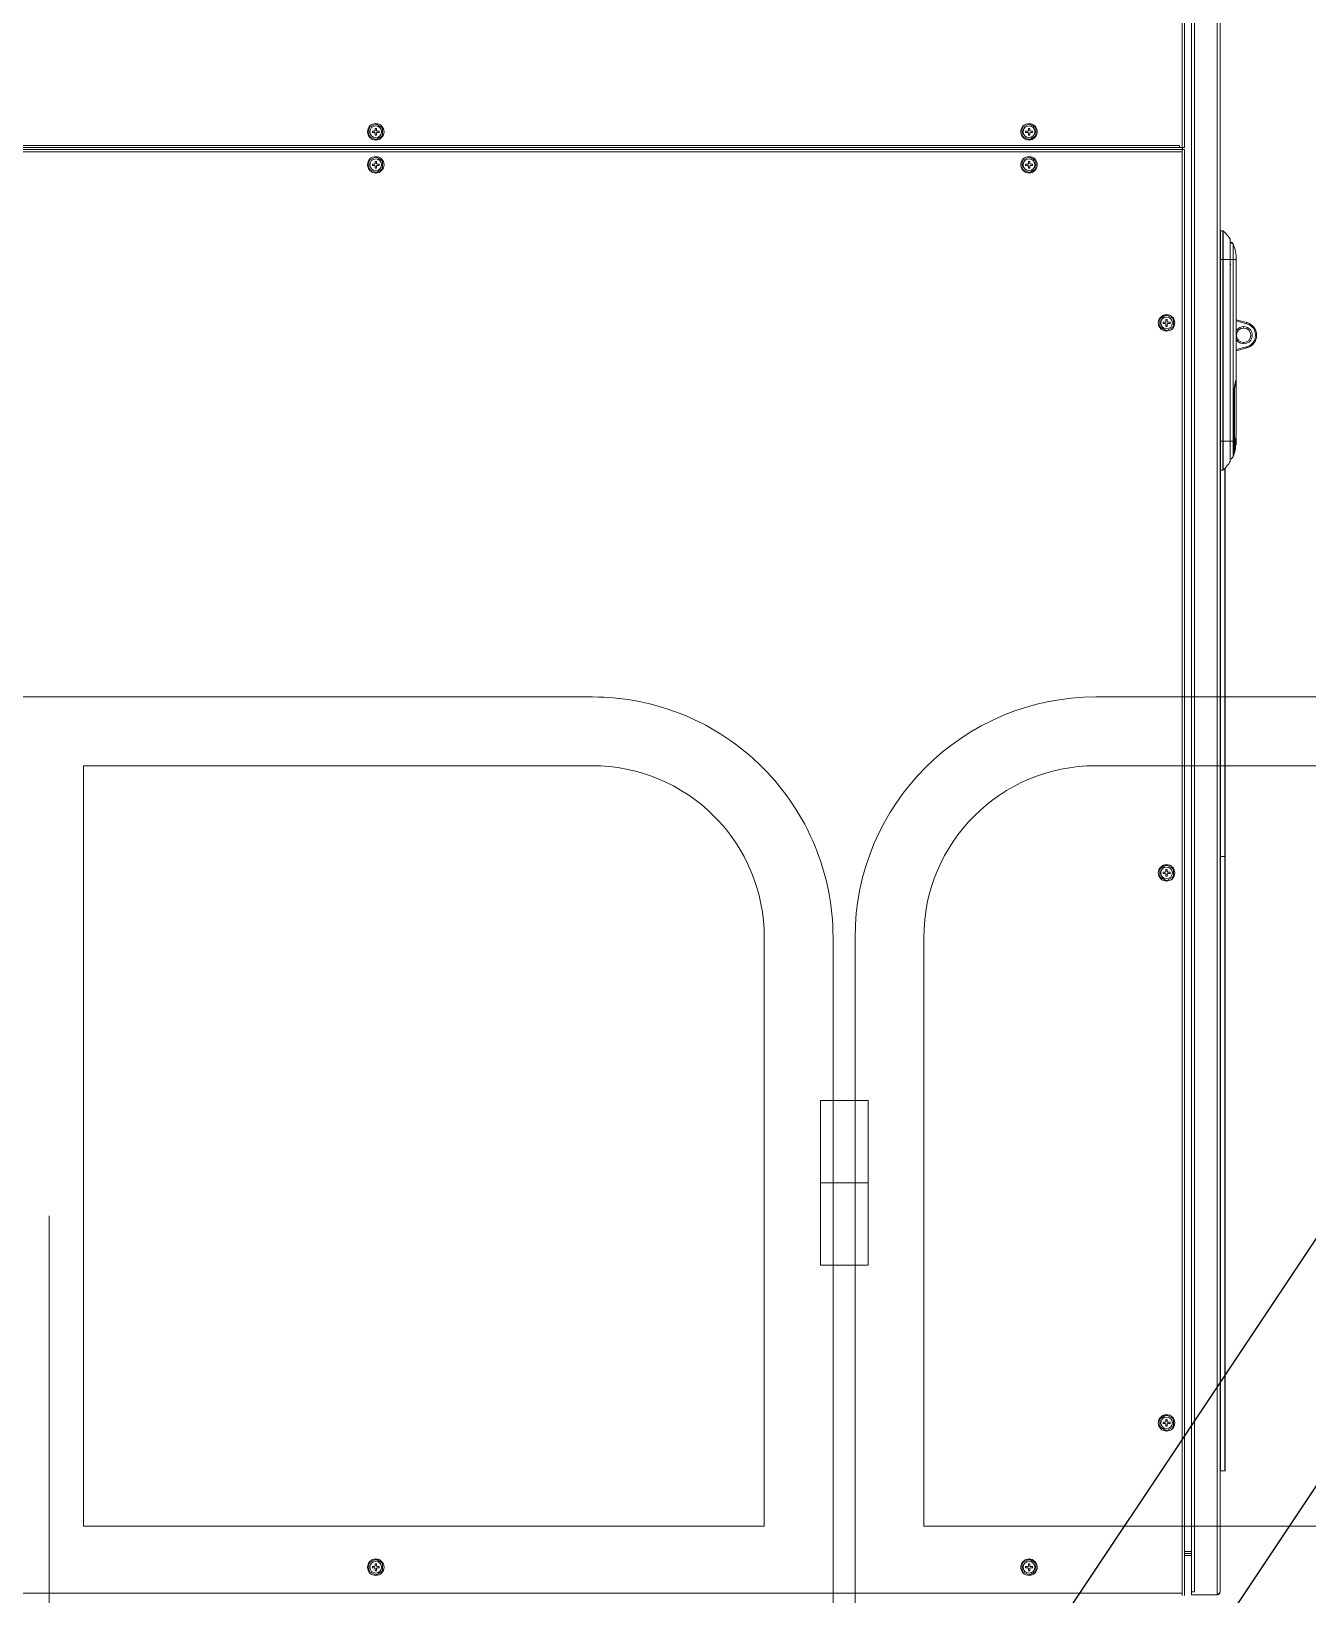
# Model space of a CAD drawing. Header units: millimetres. Extents: x 55614 to 110757, y -66981 to -47484.
# Drawn here: x 102899 to 103827, y -51158 to -50020 of the extents above; entities that cross this region are included whole.
import ezdxf

# ---------------------------------------------------------------- set-up
doc = ezdxf.new("R2010")
doc.units = ezdxf.units.MM
doc.layers.get('0').update_dxf_attribs({"lineweight": 15})
doc.layers.add('THICK', color=7, linetype='Continuous', lineweight=0)

# ---------------------------------------------------------------- blocks, each defined once
blk = doc.blocks.new('y5i76i7676')
at = {"color": 7, "linetype": 'Continuous'}
for p, q in [((952068.8, -64551.6, 19235.7), (953842.8, -64551.6, 19235.7)), ((952068.8, -64601.6, 19235.7), (952930.8, -64601.6, 19235.7)), ((951893.8, -65604.6, 19235.7), (951893.8, -64726.6, 19235.7)), ((951943.8, -65154.6, 19235.7), (951943.8, -64726.6, 19235.7)), ((951943.8, -65154.6, 19235.7), (952930.8, -65154.6, 19235.7))]:
    blk.add_line(p, q, dxfattribs=at)
blk.add_line((951868.6, -64904.9, 19235.7), (951903.2, -64904.9, 19235.7))
for points in [[(951877.8, -64726.6, 0.414214), (951702.8, -64551.6), (950912.8, -64551.6, 0.414214), (950737.8, -64726.6), (950737.8, -65704.6), (951877.8, -65704.6)], [(951332.8, -65154.6), (951827.8, -65154.6), (951827.8, -64726.6, 0.414214), (951702.8, -64601.6), (951332.8, -64601.6)]]:
    blk.add_lwpolyline(points, format="xyb", close=True)
at = {"elevation": 19235.7}
blk.add_lwpolyline([(951868.6, -64964.9), (951903.2, -64964.9), (951903.2, -64845), (951868.6, -64845)], close=True, dxfattribs=at)
at = {"color": 7, "linetype": 'Continuous'}
for radius in [175, 125]:
    blk.add_arc((952068.8, -64726.6, 19235.7), radius, 90, 180, dxfattribs=at)
blk = doc.blocks.new('tuy67ui67')
at = {"color": 136, "linetype": 'Continuous'}
for p, q in [((18868.5, 16505.2), (18868.5, 15484.4)), ((18870.2, 16506.9), (18870.2, 15484.4)), ((18894, 14431.9), (18894, 16506.9)), ((18896.2, 14434.1), (18896.2, 16504.7)), ((18875.2, 14431.9), (18875.2, 16474.9)), ((18877.4, 14434.1), (18877.4, 16474.9)), ((18277.2, 15498.8), (18282.2, 15501.7)), ((18277.2, 15493), (18277.2, 15498.8)), ((18282.2, 15501.7), (18287.2, 15498.8)), ((18287.2, 15493), (18287.2, 15498.8)), ((18752.2, 15498.8), (18757.2, 15501.7)), ((18752.2, 15493), (18752.2, 15498.8)), ((18757.2, 15501.7), (18762.2, 15498.8)), ((18762.2, 15493), (18762.2, 15498.8)), ((18277.2, 15493), (18282.2, 15490.1)), ((18281.2, 15496.4), (18279.7, 15496.4)), ((18279.7, 15496.4), (18279.7, 15495.4)), ((18279.7, 15495.4), (18281.2, 15495.4)), ((18282.7, 15498.4), (18281.7, 15498.4)), ((18281.7, 15498.4), (18281.7, 15496.9)), ((18281.7, 15494.9), (18281.7, 15493.4)), ((18281.7, 15493.4), (18282.7, 15493.4)), ((18282.2, 15490.1), (18287.2, 15493)), ((18282.7, 15496.9), (18282.7, 15498.4)), ((18282.7, 15493.4), (18282.7, 15494.9)), ((18284.7, 15496.4), (18283.2, 15496.4)), ((18283.2, 15495.4), (18284.7, 15495.4)), ((18284.7, 15495.4), (18284.7, 15496.4)), ((18752.2, 15493), (18757.2, 15490.1)), ((18756.2, 15496.4), (18754.7, 15496.4)), ((18754.7, 15496.4), (18754.7, 15495.4)), ((18754.7, 15495.4), (18756.2, 15495.4)), ((18757.7, 15498.4), (18756.7, 15498.4)), ((18756.7, 15498.4), (18756.7, 15496.9)), ((18756.7, 15494.9), (18756.7, 15493.4)), ((18756.7, 15493.4), (18757.7, 15493.4)), ((18757.2, 15490.1), (18762.2, 15493)), ((18757.7, 15496.9), (18757.7, 15498.4)), ((18757.7, 15493.4), (18757.7, 15494.9)), ((18759.7, 15496.4), (18758.2, 15496.4)), ((18758.2, 15495.4), (18759.7, 15495.4)), ((18759.7, 15495.4), (18759.7, 15496.4)), ((17219.2, 15484.4), (18870.2, 15484.4)), ((17219.2, 15482.9), (18870.2, 15482.9)), ((18868.5, 15483.1), (17220.9, 15483.1)), ((17220.9, 15481.2), (18868.5, 15481.2)), ((17222.9, 15485.9), (18866.5, 15485.9)), ((18277.2, 15474.8), (18282.2, 15477.7)), ((18282.2, 15477.7), (18287.2, 15474.8)), ((18752.2, 15474.8), (18757.2, 15477.7)), ((18757.2, 15477.7), (18762.2, 15474.8)), ((18866.5, 15485.9), (18866.5, 15484.4)), ((18868.5, 15484.4), (18868.5, 15481.2)), ((18868.5, 15481.2), (18868.5, 14433.1)), ((18868.7, 15482.9), (18868.7, 15484.4)), ((18870.2, 15482.9), (18870.2, 14431.4)), ((18277.2, 15469), (18277.2, 15474.8)), ((18277.2, 15469), (18282.2, 15466.1)), ((18281.2, 15472.4), (18279.7, 15472.4)), ((18279.7, 15472.4), (18279.7, 15471.4)), ((18279.7, 15471.4), (18281.2, 15471.4)), ((18282.7, 15474.4), (18281.7, 15474.4)), ((18281.7, 15474.4), (18281.7, 15472.9)), ((18281.7, 15470.9), (18281.7, 15469.4)), ((18281.7, 15469.4), (18282.7, 15469.4)), ((18282.2, 15466.1), (18287.2, 15469)), ((18282.7, 15472.9), (18282.7, 15474.4)), ((18282.7, 15469.4), (18282.7, 15470.9)), ((18284.7, 15472.4), (18283.2, 15472.4)), ((18283.2, 15471.4), (18284.7, 15471.4)), ((18284.7, 15471.4), (18284.7, 15472.4)), ((18287.2, 15469), (18287.2, 15474.8)), ((18752.2, 15469), (18752.2, 15474.8)), ((18752.2, 15469), (18757.2, 15466.1)), ((18756.2, 15472.4), (18754.7, 15472.4)), ((18754.7, 15472.4), (18754.7, 15471.4)), ((18754.7, 15471.4), (18756.2, 15471.4)), ((18757.7, 15474.4), (18756.7, 15474.4)), ((18756.7, 15474.4), (18756.7, 15472.9)), ((18756.7, 15470.9), (18756.7, 15469.4)), ((18756.7, 15469.4), (18757.7, 15469.4)), ((18757.2, 15466.1), (18762.2, 15469)), ((18757.7, 15472.9), (18757.7, 15474.4)), ((18757.7, 15469.4), (18757.7, 15470.9)), ((18759.7, 15472.4), (18758.2, 15472.4)), ((18758.2, 15471.4), (18759.7, 15471.4)), ((18759.7, 15471.4), (18759.7, 15472.4)), ((18762.2, 15469), (18762.2, 15474.8)), ((18896.4, 15423.9), (18898.2, 15423.9)), ((18896.4, 15249.9), (18896.4, 15423.9)), ((18898.2, 15249.9), (18898.2, 15423.9)), ((18898.3, 15250), (18898.3, 15423.9)), ((18903.5, 15417.7), (18903.5, 15268.2)), ((18903.5, 15256.3), (18903.5, 15417.5)), ((18905.6, 15414.2), (18905.6, 15414.2)), ((18905.6, 15259.6), (18905.6, 15414.2)), ((18896.2, 15402.9), (18907.9, 15402.9)), ((18907.9, 15402.9), (18907.9, 15359.8)), ((18852.2, 15359.8), (18857.2, 15362.7)), ((18857.2, 15362.7), (18862.2, 15359.8)), ((18852.2, 15354), (18852.2, 15359.8)), ((18852.2, 15354), (18857.2, 15351.1)), ((18856.2, 15357.4), (18854.7, 15357.4)), ((18854.7, 15357.4), (18854.7, 15356.4)), ((18854.7, 15356.4), (18856.2, 15356.4)), ((18857.7, 15359.4), (18856.7, 15359.4)), ((18856.7, 15359.4), (18856.7, 15357.9)), ((18856.7, 15355.9), (18856.7, 15354.4)), ((18856.7, 15354.4), (18857.7, 15354.4)), ((18857.2, 15351.1), (18862.2, 15354)), ((18857.7, 15357.9), (18857.7, 15359.4)), ((18857.7, 15354.4), (18857.7, 15355.9)), ((18859.7, 15357.4), (18858.2, 15357.4)), ((18858.2, 15356.4), (18859.7, 15356.4)), ((18859.7, 15356.4), (18859.7, 15357.4)), ((18862.2, 15354), (18862.2, 15359.8)), ((18907.9, 15359.8), (18907.7, 15359.8)), ((18907.7, 15359.8), (18907.7, 15359.8)), ((18907.7, 15359.8), (18907.7, 15359.7)), ((18907.7, 15359.8), (18907.7, 15359.8)), ((18907.7, 15359.6), (18907.7, 15359.8)), ((18907.7, 15359.6), (18907.7, 15359.7)), ((18907.7, 15359.7), (18907.7, 15359.7)), ((18907.7, 15359.6), (18907.7, 15359.6)), ((18907.7, 15359.6), (18907.7, 15359.6)), ((18907.7, 15359.6), (18907.7, 15359.6)), ((18907.7, 15359.4), (18907.7, 15359.6)), ((18907.7, 15359.4), (18907.7, 15359.6)), ((18907.7, 15359.3), (18907.7, 15359.4)), ((18907.7, 15359.1), (18907.7, 15359.2)), ((18907.7, 15359.1), (18907.7, 15359.1)), ((18915.5, 15357.1), (18907.7, 15359.1)), ((18907.7, 15336.7), (18907.7, 15359.1)), ((18907.7, 15336.7), (18907.7, 15359.1)), ((18907.7, 15358.3), (18915.4, 15356.3)), ((18913.2, 15353.2), (18913.3, 15354.2)), ((18913.3, 15341.7), (18913.2, 15342.7)), ((18915.4, 15339.5), (18907.7, 15337.5)), ((18915.5, 15338.7), (18907.7, 15336.7)), ((18907.7, 15336.7), (18907.7, 15336.7)), ((18907.7, 15336.4), (18907.7, 15336.7)), ((18907.7, 15336.2), (18907.7, 15336.4)), ((18907.7, 15336.2), (18907.7, 15336.3)), ((18907.7, 15336.2), (18907.7, 15336.2)), ((18907.7, 15336.2), (18907.7, 15336.2)), ((18907.7, 15336.2), (18907.7, 15336.2)), ((18907.7, 15336.1), (18907.7, 15336.1)), ((18907.7, 15336.1), (18907.7, 15336)), ((18907.7, 15336), (18907.9, 15336)), ((18907.9, 15336), (18907.9, 15336)), ((18907.9, 15336), (18907.9, 15336)), ((18907.9, 15336), (18907.9, 15316)), ((18906.4, 15306.9), (18906.4, 15306.9)), ((18906.4, 15306.9), (18906.5, 15306.9)), ((18906.4, 15261.6), (18906.4, 15306.9)), ((18906.4, 15261.8), (18906.4, 15306.9)), ((18906.7, 15306.9), (18906.5, 15306.9)), ((18906.5, 15262.4), (18906.5, 15306.9)), ((18906.7, 15262.5), (18906.7, 15306.9)), ((18907.6, 15315), (18907.9, 15315.8)), ((18907.7, 15315.1), (18907.9, 15315.7)), ((18907.9, 15315.8), (18907.9, 15316)), ((18907.9, 15315.8), (18907.9, 15316)), ((18907.9, 15315.7), (18907.9, 15315.8)), ((18907.9, 15276.4), (18907.9, 15315.2)), ((18907.4, 15272.1), (18907.5, 15273.3)), ((18907.4, 15271.8), (18907.5, 15273)), ((18907.4, 15270.9), (18907.4, 15272.1)), ((18907.4, 15270.9), (18907.4, 15271.8)), ((18907.6, 15273.6), (18907.6, 15273.6)), ((18907.6, 15273.6), (18907.6, 15273.6)), ((18907.7, 15273.3), (18907.6, 15273.6)), ((18907.6, 15272.5), (18907.7, 15272.6)), ((18907.6, 15272.4), (18907.6, 15272.5)), ((18907.6, 15272.4), (18907.7, 15272.4)), ((18907.6, 15272.4), (18907.6, 15272.4)), ((18907.6, 15272.4), (18907.6, 15272.4)), ((18907.6, 15272.4), (18907.7, 15272.4)), ((18907.6, 15272.1), (18907.6, 15272.4)), ((18907.6, 15272.3), (18907.6, 15272.4)), ((18907.6, 15272.4), (18907.6, 15272.4)), ((18907.6, 15272.2), (18907.6, 15272.3)), ((18907.6, 15272.3), (18907.6, 15272.3)), ((18907.6, 15272.2), (18907.7, 15272.2)), ((18907.6, 15272.1), (18907.6, 15272.2)), ((18907.6, 15272.2), (18907.6, 15272.2)), ((18907.6, 15271.9), (18907.6, 15272.1)), ((18907.6, 15271.9), (18907.6, 15272.1)), ((18907.7, 15271.6), (18907.6, 15271.9)), ((18907.7, 15271.7), (18907.6, 15271.9)), ((18907.7, 15275), (18907.8, 15275.7)), ((18907.7, 15273.3), (18907.7, 15273.3)), ((18907.8, 15273.1), (18907.7, 15273.3)), ((18907.7, 15273.3), (18907.8, 15273.1)), ((18907.8, 15272.6), (18907.7, 15272.6)), ((18907.7, 15272.4), (18907.7, 15272.5)), ((18907.7, 15272.4), (18907.8, 15272.4)), ((18907.7, 15272.2), (18907.7, 15271.5)), ((18907.7, 15271.6), (18907.7, 15271.7)), ((18907.8, 15271.4), (18907.7, 15271.6)), ((18907.7, 15271.6), (18907.8, 15271.4)), ((18907.7, 15271.6), (18907.7, 15271.6)), ((18907.8, 15275.8), (18907.9, 15276.3)), ((18907.8, 15275.7), (18907.9, 15276.1)), ((18907.8, 15272.9), (18907.8, 15273.1)), ((18907.9, 15272.7), (18907.8, 15272.9)), ((18907.8, 15272.5), (18907.9, 15272.6)), ((18907.8, 15272.4), (18907.8, 15272.5)), ((18907.8, 15271.2), (18907.8, 15271.4)), ((18907.8, 15271.4), (18907.8, 15271.2)), ((18907.9, 15276.4), (18907.9, 15276.3)), ((18907.9, 15276.3), (18907.9, 15276.4)), ((18907.9, 15276.2), (18907.9, 15276.3)), ((18907.9, 15276.3), (18907.9, 15276.2)), ((18907.9, 15276.1), (18907.9, 15276.2)), ((18907.9, 15272.7), (18907.9, 15272.7)), ((18907.9, 15272.6), (18907.9, 15272.7)), ((18907.9, 15272.6), (18907.9, 15272.7)), ((18907.9, 15272.7), (18907.9, 15272.7)), ((18907.9, 15272.6), (18907.9, 15272.6)), ((18907.9, 15272), (18907.9, 15269.9)), ((18907.4, 15270.9), (18896.2, 15270.9)), ((18903.5, 15268.2), (18903.5, 15256.1)), ((18905.6, 15259.6), (18906.4, 15261.6)), ((18906.5, 15262.4), (18906.4, 15262.4)), ((18906.4, 15261.8), (18906.4, 15261.6)), ((18907.4, 15265.3), (18906.7, 15262.5)), ((18907.4, 15265.3), (18907.4, 15270.9)), ((18907.4, 15265.4), (18907.4, 15270.9)), ((18907.4, 15265.4), (18907.4, 15265.3)), ((18907.6, 15270), (18907.7, 15270.2)), ((18907.6, 15270), (18907.7, 15270.1)), ((18907.6, 15269.7), (18907.6, 15270)), ((18907.6, 15269.9), (18907.6, 15270)), ((18907.6, 15269.8), (18907.6, 15269.9)), ((18907.6, 15269.7), (18907.6, 15269.8)), ((18907.7, 15269.7), (18907.6, 15269.7)), ((18907.6, 15269.6), (18907.6, 15269.7)), ((18907.6, 15269.5), (18907.6, 15269.7)), ((18907.6, 15269.5), (18907.6, 15269.6)), ((18907.6, 15269.5), (18907.6, 15269.4)), ((18907.6, 15269.4), (18907.6, 15269.5)), ((18907.6, 15269.5), (18907.6, 15269.5)), ((18907.6, 15269.4), (18907.6, 15269.4)), ((18907.6, 15269.4), (18907.6, 15269.4)), ((18907.7, 15269.4), (18907.6, 15269.4)), ((18907.6, 15269.4), (18907.6, 15269.4)), ((18907.6, 15268.3), (18907.7, 15268.5)), ((18907.6, 15268.2), (18907.6, 15268.3)), ((18907.6, 15268.2), (18907.6, 15268.2)), ((18907.6, 15268.2), (18907.6, 15268.2)), ((18907.8, 15270.4), (18907.7, 15270.2)), ((18907.7, 15270.2), (18907.8, 15270.4)), ((18907.7, 15270.3), (18907.7, 15269.7)), ((18907.7, 15270.2), (18907.7, 15270.2)), ((18907.7, 15270.1), (18907.7, 15270.2)), ((18907.8, 15269.4), (18907.7, 15269.4)), ((18907.7, 15269.3), (18907.7, 15269.2)), ((18907.7, 15269.2), (18907.8, 15269.2)), ((18907.8, 15268.7), (18907.7, 15268.5)), ((18907.7, 15268.5), (18907.8, 15268.7)), ((18907.7, 15268.5), (18907.7, 15268.5)), ((18907.9, 15271), (18907.8, 15271.2)), ((18907.8, 15271.2), (18907.9, 15270.9)), ((18907.9, 15270.9), (18907.8, 15270.7)), ((18907.8, 15270.6), (18907.9, 15270.8)), ((18907.8, 15270.7), (18907.8, 15270.4)), ((18907.8, 15270.4), (18907.8, 15270.6)), ((18907.8, 15269.3), (18907.8, 15269.4)), ((18907.8, 15269.4), (18907.8, 15269.3)), ((18907.8, 15269.3), (18907.8, 15269.3)), ((18907.9, 15269.2), (18907.8, 15269.3)), ((18907.8, 15269.3), (18907.9, 15269.2)), ((18907.8, 15269.2), (18907.8, 15269.2)), ((18907.8, 15269.2), (18907.9, 15269.1)), ((18907.8, 15268.9), (18907.9, 15269.1)), ((18907.8, 15268.7), (18907.8, 15268.9)), ((18907.9, 15271), (18907.9, 15271)), ((18907.9, 15270.8), (18907.9, 15270.9)), ((18907.9, 15270.9), (18907.9, 15270.9)), ((18907.9, 15270.8), (18907.9, 15270.9)), ((18907.9, 15270.9), (18907.9, 15270.9)), ((18907.9, 15269.2), (18907.9, 15269.2)), ((18907.9, 15269.2), (18907.9, 15269.2)), ((18907.9, 15269.1), (18907.9, 15269.2)), ((18907.9, 15269.1), (18907.9, 15269.1)), ((18907.9, 15269.1), (18907.9, 15269.1)), ((18907.9, 15269.1), (18907.9, 15269.1)), ((18896.4, 15249.9), (18898.2, 15249.9)), ((18896.5, 15249.9), (18896.5, 14521.9)), ((18899.5, 15251.3), (18899.5, 14521.9)), ((18899.8, 15251.6), (18899.8, 14522.2)), ((18903.5, 15256.1), (18903.5, 15256.1)), ((18899.8, 14968.9), (18896.2, 14968.9)), ((18852.2, 14959.8), (18857.2, 14962.7)), ((18852.2, 14954), (18852.2, 14959.8)), ((18852.2, 14954), (18857.2, 14951.1)), ((18856.2, 14957.4), (18854.7, 14957.4)), ((18854.7, 14957.4), (18854.7, 14956.4)), ((18854.7, 14956.4), (18856.2, 14956.4)), ((18857.7, 14959.4), (18856.7, 14959.4)), ((18856.7, 14959.4), (18856.7, 14957.9)), ((18856.7, 14955.9), (18856.7, 14954.4)), ((18856.7, 14954.4), (18857.7, 14954.4)), ((18857.2, 14962.7), (18862.2, 14959.8)), ((18857.2, 14951.1), (18862.2, 14954)), ((18857.7, 14957.9), (18857.7, 14959.4)), ((18857.7, 14954.4), (18857.7, 14955.9)), ((18859.7, 14957.4), (18858.2, 14957.4)), ((18858.2, 14956.4), (18859.7, 14956.4)), ((18859.7, 14956.4), (18859.7, 14957.4)), ((18862.2, 14954), (18862.2, 14959.8)), ((18852.2, 14559.8), (18857.2, 14562.7)), ((18852.2, 14554), (18852.2, 14559.8)), ((18856.2, 14557.4), (18854.7, 14557.4)), ((18854.7, 14557.4), (18854.7, 14556.4)), ((18854.7, 14556.4), (18856.2, 14556.4)), ((18857.7, 14559.4), (18856.7, 14559.4)), ((18856.7, 14559.4), (18856.7, 14557.9)), ((18856.7, 14555.9), (18856.7, 14554.4)), ((18857.2, 14562.7), (18862.2, 14559.8)), ((18857.7, 14557.9), (18857.7, 14559.4)), ((18857.7, 14554.4), (18857.7, 14555.9)), ((18859.7, 14557.4), (18858.2, 14557.4)), ((18858.2, 14556.4), (18859.7, 14556.4)), ((18859.7, 14556.4), (18859.7, 14557.4)), ((18862.2, 14554), (18862.2, 14559.8)), ((18852.2, 14554), (18857.2, 14551.1)), ((18856.7, 14554.4), (18857.7, 14554.4)), ((18857.2, 14551.1), (18862.2, 14554)), ((18896.5, 14521.9), (18899.5, 14521.9)), ((18896.5, 14521.9), (18899.5, 14521.9)), ((18277.2, 14454.8), (18282.2, 14457.7)), ((18277.2, 14449), (18277.2, 14454.8)), ((18282.7, 14454.4), (18281.7, 14454.4)), ((18281.7, 14454.4), (18281.7, 14452.9)), ((18282.2, 14457.7), (18287.2, 14454.8)), ((18282.7, 14452.9), (18282.7, 14454.4)), ((18287.2, 14449), (18287.2, 14454.8)), ((18752.2, 14454.8), (18757.2, 14457.7)), ((18752.2, 14449), (18752.2, 14454.8)), ((18757.7, 14454.4), (18756.7, 14454.4)), ((18756.7, 14454.4), (18756.7, 14452.9)), ((18757.2, 14457.7), (18762.2, 14454.8)), ((18757.7, 14452.9), (18757.7, 14454.4)), ((18762.2, 14449), (18762.2, 14454.8)), ((18870.2, 14463.4), (18875.2, 14463.4)), ((18875.2, 14461.9), (18870.2, 14461.9)), ((18875.2, 14460.4), (18870.2, 14460.4)), ((18277.2, 14449), (18282.2, 14446.1)), ((18281.2, 14452.4), (18279.7, 14452.4)), ((18279.7, 14452.4), (18279.7, 14451.4)), ((18279.7, 14451.4), (18281.2, 14451.4)), ((18281.7, 14450.9), (18281.7, 14449.4)), ((18281.7, 14449.4), (18282.7, 14449.4)), ((18282.2, 14446.1), (18287.2, 14449)), ((18282.7, 14449.4), (18282.7, 14450.9)), ((18284.7, 14452.4), (18283.2, 14452.4)), ((18283.2, 14451.4), (18284.7, 14451.4)), ((18284.7, 14451.4), (18284.7, 14452.4)), ((18752.2, 14449), (18757.2, 14446.1)), ((18756.2, 14452.4), (18754.7, 14452.4)), ((18754.7, 14452.4), (18754.7, 14451.4)), ((18754.7, 14451.4), (18756.2, 14451.4)), ((18756.7, 14450.9), (18756.7, 14449.4)), ((18756.7, 14449.4), (18757.7, 14449.4)), ((18757.2, 14446.1), (18762.2, 14449)), ((18757.7, 14449.4), (18757.7, 14450.9)), ((18759.7, 14452.4), (18758.2, 14452.4)), ((18758.2, 14451.4), (18759.7, 14451.4)), ((18759.7, 14451.4), (18759.7, 14452.4)), ((18868.5, 14433.1), (17220.9, 14433.1)), ((18868.5, 14433.1), (18868.5, 14431.4)), ((18877.4, 14434.1), (18875.2, 14434.1)), ((18875.2, 14431.9), (18894, 14431.9))]:
    blk.add_line(p, q, dxfattribs=at)
for points in [[(18903.5, 15415.6), (18904, 15415.5), (18904.6, 15415.3), (18905.2, 15414.8), (18905.6, 15414.2)], [(18903.5, 15415.1), (18904.2, 15415), (18904.8, 15414.8), (18905.3, 15414.5), (18905.6, 15414.2)], [(18903.5, 15399.7), (18903.6, 15399.7), (18903.6, 15399.4), (18903.6, 15399.2), (18903.5, 15399)], [(18907.7, 15359.1), (18907.7, 15359.2), (18907.7, 15359.3), (18907.7, 15359.4)], [(18907.7, 15350.6), (18908.1, 15351.5), (18909.1, 15352.6), (18910.4, 15353.5), (18911.8, 15354), (18913.3, 15354.2)], [(18913.3, 15354.2), (18914.7, 15354), (18916.1, 15353.5), (18917.4, 15352.6), (18918.4, 15351.5), (18919.1, 15350.2), (18919.5, 15348.7), (18919.5, 15347.2), (18919.1, 15345.7), (18918.4, 15344.3), (18917.4, 15343.2), (18916.1, 15342.4), (18914.7, 15341.8), (18913.3, 15341.7)], [(18915.4, 15356.3), (18915.4, 15356.6), (18915.5, 15356.9), (18915.5, 15357.1), (18915.5, 15357.1)], [(18915.4, 15356.3), (18917.2, 15355.7), (18918.8, 15354.6), (18920.1, 15353.3), (18921.1, 15351.6), (18921.7, 15349.8), (18921.9, 15347.9), (18921.7, 15346), (18921.1, 15344.2), (18920.1, 15342.6), (18918.8, 15341.2), (18917.2, 15340.1), (18915.4, 15339.5)], [(18913.3, 15341.7), (18911.8, 15341.8), (18910.4, 15342.3), (18909.2, 15343.2), (18908.1, 15344.3), (18907.7, 15345.2)], [(18907.7, 15336.3), (18907.7, 15336.5), (18907.7, 15336.6), (18907.7, 15336.7)], [(18907.7, 15336), (18907.7, 15336), (18907.7, 15336.2)], [(18907.7, 15336.1), (18907.7, 15336.1), (18907.7, 15336.1), (18907.7, 15336.2), (18907.7, 15336.2)], [(18915.4, 15339.5), (18915.4, 15339.2), (18915.5, 15338.9), (18915.5, 15338.7), (18915.5, 15338.7)], [(18906.4, 15306.9), (18906.4, 15308.3), (18906.6, 15310), (18906.8, 15311.6), (18907.1, 15313.1), (18907.4, 15314.2), (18907.7, 15315.1)], [(18906.4, 15306.9), (18906.4, 15308.7), (18906.6, 15310.7), (18907, 15312.5), (18907.3, 15313.9), (18907.6, 15315)], [(18906.5, 15306.9), (18906.5, 15308.8), (18906.7, 15310.6), (18906.9, 15312.1), (18907.2, 15313.4), (18907.4, 15314.1)], [(18906.7, 15306.9), (18906.7, 15308.7), (18906.9, 15310.4), (18907.2, 15312), (18907.4, 15313.4), (18907.7, 15314.4), (18907.9, 15315), (18907.9, 15315.2)], [(18907.9, 15315.2), (18907.9, 15315.3), (18907.9, 15315.3), (18907.8, 15315.4), (18907.8, 15315.4)], [(18907.5, 15273.3), (18907.6, 15274.3), (18907.7, 15275.2), (18907.8, 15275.8)], [(18907.5, 15273), (18907.6, 15274.1), (18907.7, 15275)], [(18907.7, 15272.5), (18907.7, 15272.6), (18907.7, 15272.6), (18907.7, 15272.6)], [(18907.8, 15273.1), (18907.8, 15272.9), (18907.9, 15272.7)], [(18907.9, 15272.7), (18907.8, 15272.6), (18907.8, 15272.6)], [(18907.8, 15272.4), (18907.8, 15272.5), (18907.9, 15272.6)], [(18907.9, 15272.7), (18907.9, 15272.7), (18907.9, 15272.7)], [(18907.7, 15269.2), (18907.6, 15269.3), (18907.6, 15269.5)], [(18907.6, 15269.4), (18907.7, 15269.4), (18907.7, 15269.3)], [(18907.7, 15270.2), (18907.7, 15270.2), (18907.7, 15270.2), (18907.7, 15270.2)], [(18907.9, 15269.1), (18907.8, 15268.9), (18907.8, 15268.7)], [(18907.9, 15270.9), (18907.9, 15271), (18907.9, 15271)], [(18907.9, 15271), (18907.9, 15271), (18907.9, 15271), (18907.9, 15270.9)], [(18907.9, 15269.2), (18907.9, 15269.2), (18907.9, 15269.2), (18907.9, 15269.1)], [(18896.2, 14434.1), (18896.2, 14433.9), (18896.1, 14433.7), (18896, 14433.5), (18895.9, 14433.3), (18895.7, 14433.1), (18895.5, 14432.9), (18895.2, 14432.7), (18894.9, 14432.5), (18894.7, 14432.3), (18894.3, 14432.1), (18894, 14431.9)]]:
    blk.add_lwpolyline(points, dxfattribs=at)
for centre, radius in [((18282.2, 15495.9), 6), ((18282.2, 15495.9), 4.25), ((18757.2, 15495.9), 6), ((18757.2, 15495.9), 4.25), ((18282.2, 15471.9), 6), ((18282.2, 15471.9), 4.25), ((18757.2, 15471.9), 6), ((18757.2, 15471.9), 4.25), ((18857.2, 15356.9), 6), ((18857.2, 15356.9), 4.25), ((18913.2, 15347.9), 5.25), ((18857.2, 14956.9), 6), ((18857.2, 14956.9), 4.25), ((18857.2, 14556.9), 6), ((18857.2, 14556.9), 4.25), ((18282.2, 14451.9), 6), ((18282.2, 14451.9), 4.25), ((18757.2, 14451.9), 6), ((18757.2, 14451.9), 4.25)]:
    blk.add_circle(centre, radius, dxfattribs=at)
for centre, radius, start, end in [((18282.2, 15495.9), 5.47, 144.0076, 155.9924), ((18282.2, 15495.9), 5.47, 84.0076, 95.9924), ((18282.2, 15495.9), 5.47, 24.0076, 35.9924), ((18757.2, 15495.9), 5.47, 144.0076, 155.9924), ((18757.2, 15495.9), 5.47, 84.0076, 95.9924), ((18757.2, 15495.9), 5.47, 24.0076, 35.9924), ((18282.2, 15495.9), 5.47, 204.0076, 215.9924), ((18281.2, 15496.9), 0.5, 270, 0), ((18281.2, 15494.9), 0.5, 0, 90), ((18282.2, 15495.9), 5.47, 264.0076, 275.9924), ((18283.2, 15496.9), 0.5, 180, 270), ((18283.2, 15494.9), 0.5, 90, 180), ((18282.2, 15495.9), 5.47, 324.0076, 335.9924), ((18757.2, 15495.9), 5.47, 204.0076, 215.9924), ((18756.2, 15496.9), 0.5, 270, 0), ((18756.2, 15494.9), 0.5, 0, 90), ((18757.2, 15495.9), 5.47, 264.0076, 275.9924), ((18758.2, 15496.9), 0.5, 180, 270), ((18758.2, 15494.9), 0.5, 90, 180), ((18757.2, 15495.9), 5.47, 324.0076, 335.9924), ((18282.2, 15471.9), 5.47, 84.0076, 95.9924), ((18757.2, 15471.9), 5.47, 84.0076, 95.9924), ((18282.2, 15471.9), 5.47, 144.0076, 155.9924), ((18282.2, 15471.9), 5.47, 204.0076, 215.9924), ((18281.2, 15472.9), 0.5, 270, 0), ((18281.2, 15470.9), 0.5, 0, 90), ((18282.2, 15471.9), 5.47, 264.0076, 275.9924), ((18283.2, 15472.9), 0.5, 180, 270), ((18283.2, 15470.9), 0.5, 90, 180), ((18282.2, 15471.9), 5.47, 24.0076, 35.9924), ((18282.2, 15471.9), 5.47, 324.0076, 335.9924), ((18757.2, 15471.9), 5.47, 144.0076, 155.9924), ((18757.2, 15471.9), 5.47, 204.0076, 215.9924), ((18756.2, 15472.9), 0.5, 270, 0), ((18756.2, 15470.9), 0.5, 0, 90), ((18757.2, 15471.9), 5.47, 264.0076, 275.9924), ((18758.2, 15472.9), 0.5, 180, 270), ((18758.2, 15470.9), 0.5, 90, 180), ((18757.2, 15471.9), 5.47, 24.0076, 35.9924), ((18757.2, 15471.9), 5.47, 324.0076, 335.9924), ((18896.4, 15423.7), 0.2, 90, 180), ((18898.2, 15423.7), 0.2, 48.4347, 90), ((18879.7, 15402.9), 28, 31.8703, 48.4346), ((18903, 15417.5), 0.5, 359.9999, 32.0041), ((18903.3, 15413.2), 2.5, 23.7329, 84.0542), ((18879.9, 15402.9), 28, 0, 23.7303), ((18857.2, 15356.9), 5.47, 84.0076, 95.9924), ((18857.2, 15356.9), 5.47, 144.0076, 155.9924), ((18857.2, 15356.9), 5.47, 204.0076, 215.9924), ((18856.2, 15357.9), 0.5, 270, 0), ((18856.2, 15355.9), 0.5, 0, 90), ((18857.2, 15356.9), 5.47, 264.0076, 275.9924), ((18858.2, 15357.9), 0.5, 180, 270), ((18858.2, 15355.9), 0.5, 90, 180), ((18857.2, 15356.9), 5.47, 24.0076, 35.9924), ((18857.2, 15356.9), 5.47, 324.0076, 335.9924), ((18907.7, 15359.8), 0.2, 256.0048, 0.0003), ((18913.2, 15347.9), 9.5, 283.9998, 76.0002), ((18907.7, 15336), 0.2, 359.9995, 103.9951), ((18902.5, 15270.9), 5.75, 27.7805, 28.6259), ((18907.7, 15272), 0.2, 0, 90), ((18906.5, 15262.6), 0.2, 270, 342.6289), ((18902.5, 15270.9), 5.75, 328.6089, 332.2195), ((18907.7, 15269.9), 0.2, 270, 0), ((18896.4, 15250.1), 0.2, 180, 270), ((18898.2, 15250.1), 0.2, 270, 311.5653), ((18879.7, 15270.9), 28, 311.5654, 328.1297), ((18902.8, 15260.8), 3, 283.9867, 336.2122), ((18903, 15256.3), 0.5, 327.9959, 0.0001), ((18857.2, 14956.9), 5.47, 144.0076, 155.9924), ((18857.2, 14956.9), 5.47, 204.0076, 215.9924), ((18856.2, 14957.9), 0.5, 270, 0), ((18856.2, 14955.9), 0.5, 0, 90), ((18857.2, 14956.9), 5.47, 84.0076, 95.9924), ((18858.2, 14957.9), 0.5, 180, 270), ((18858.2, 14955.9), 0.5, 90, 180), ((18857.2, 14956.9), 5.47, 24.0076, 35.9924), ((18857.2, 14956.9), 5.47, 324.0076, 335.9924), ((18857.2, 14956.9), 5.47, 264.0076, 275.9924), ((18857.2, 14556.9), 5.47, 144.0076, 155.9924), ((18856.2, 14557.9), 0.5, 270, 0), ((18856.2, 14555.9), 0.5, 0, 90), ((18857.2, 14556.9), 5.47, 84.0076, 95.9924), ((18858.2, 14557.9), 0.5, 180, 270), ((18858.2, 14555.9), 0.5, 90, 180), ((18857.2, 14556.9), 5.47, 24.0076, 35.9924), ((18857.2, 14556.9), 5.47, 204.0076, 215.9924), ((18857.2, 14556.9), 5.47, 264.0076, 275.9924), ((18857.2, 14556.9), 5.47, 324.0076, 335.9924), ((18896.5, 14522.2), 0.3, 180, 270), ((18899.5, 14522.2), 0.3, 270, 0), ((18282.2, 14451.9), 5.47, 144.0076, 155.9924), ((18281.2, 14452.9), 0.5, 270, 0), ((18282.2, 14451.9), 5.47, 84.0076, 95.9924), ((18283.2, 14452.9), 0.5, 180, 270), ((18282.2, 14451.9), 5.47, 24.0076, 35.9924), ((18757.2, 14451.9), 5.47, 144.0076, 155.9924), ((18756.2, 14452.9), 0.5, 270, 0), ((18757.2, 14451.9), 5.47, 84.0076, 95.9924), ((18758.2, 14452.9), 0.5, 180, 270), ((18757.2, 14451.9), 5.47, 24.0076, 35.9924), ((18282.2, 14451.9), 5.47, 204.0076, 215.9924), ((18281.2, 14450.9), 0.5, 0, 90), ((18282.2, 14451.9), 5.47, 264.0076, 275.9924), ((18283.2, 14450.9), 0.5, 90, 180), ((18282.2, 14451.9), 5.47, 324.0076, 335.9924), ((18757.2, 14451.9), 5.47, 204.0076, 215.9924), ((18756.2, 14450.9), 0.5, 0, 90), ((18757.2, 14451.9), 5.47, 264.0076, 275.9924), ((18758.2, 14450.9), 0.5, 90, 180), ((18757.2, 14451.9), 5.47, 324.0076, 335.9924), ((18894, 14434.1), 2.2, 270, 0)]:
    blk.add_arc(centre, radius, start, end, dxfattribs=at)
for centre, major_axis, start_param, end_param in [((18896.5, 14522.2), (0, 0.3), 1.570773, 2.079605), ((18896.5, 14522.2), (0.3, 0), -2.632743, -1.570796), ((18899.5, 14522.2), (0.3, 0), -1.570683, -1.023932), ((18899.5, 14522.2), (0, 0.3), -2.594842, -2.079608), ((18899.5, 14522.2), (0, 0.3), -2.079985, -1.571173)]:
    blk.add_ellipse(centre, major_axis=major_axis, ratio=1, start_param=start_param, end_param=end_param, dxfattribs=at)
blk = doc.blocks.new('ETGRY5RTE5')
at = {"layer": 'THICK', "lineweight": -3}
blk.add_lwpolyline([(62511, -34740.4), (62631.2, -34740.4), (63071.1, -34080.5), (63071.1, -33900.2)], close=True, dxfattribs=at)
blk.add_blockref('tuy67ui67', (43960.4, -48808.3), dxfattribs=at)

msp = doc.modelspace()

# ---------------------------------------------------------------- linework, layer by layer
at = {"layer": 'THICK', "color": 6}
msp.add_line((102912.038, -51541.487, 19235.731), (102912.038, -50881.887, 19235.731), dxfattribs=at)

# ---------------------------------------------------------------- block references
at = {"layer": 'THICK', "lineweight": -3}
for name, p in [('ETGRY5RTE5', (40906.937, -16781.106, 19235.731)), ('y5i76i7676', (-848395.765, 14047.054))]:
    msp.add_blockref(name, p, dxfattribs=at)

doc.saveas('drawing.dxf')
